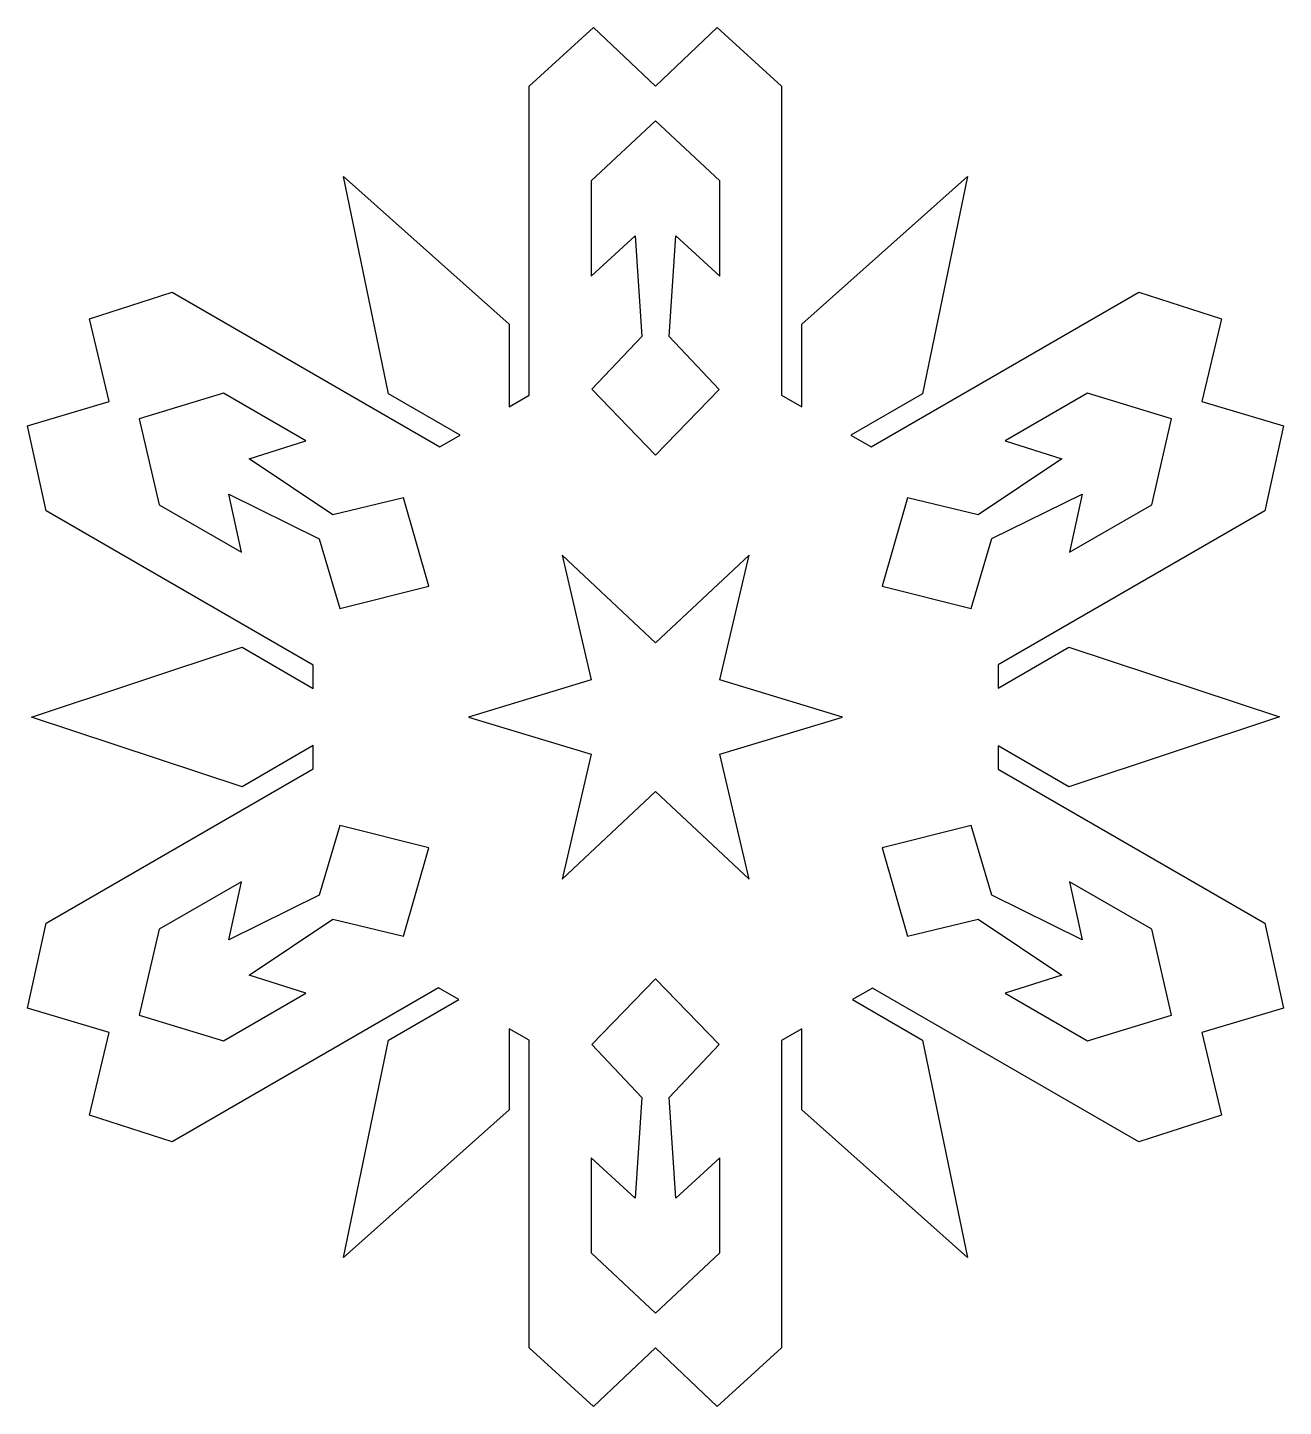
# Model space of a CAD drawing. Header units: centimetres. Extents: x -7 to 7, y -7.7 to 7.7.
import ezdxf

# ---------------------------------------------------------------- set-up
doc = ezdxf.new("R2010")
doc.units = ezdxf.units.CM
doc.header["$MEASUREMENT"] = 0
doc.layers.add('Camada 1', color=7, linetype='Continuous')

msp = doc.modelspace()

# ---------------------------------------------------------------- linework, layer by layer
at = {"layer": 'Camada 1'}
for points, knots in [([(7.01725, -3.25283), (7.01725, -3.25283), (6.80955, -2.30374), (6.80955, -2.30374), (6.80955, -2.30374), (6.80955, -2.30374), (3.82841, -0.58247), (3.82841, -0.58247), (3.82841, -0.58247), (3.82841, -0.58247), (3.82841, -0.32175), (3.82841, -0.32175), (3.82841, -0.32175), (3.82841, -0.32175), (4.61991, -0.77871), (4.61991, -0.77871), (4.61991, -0.77871), (4.61991, -0.77871), (6.97507, 0.00049), (6.97507, 0.00049), (6.97507, 0.00049), (6.97507, 0.00049), (4.61991, 0.77966), (4.61991, 0.77966), (4.61991, 0.77966), (4.61991, 0.77966), (3.82841, 0.32241), (3.82841, 0.32241), (3.82841, 0.32241), (3.82841, 0.32241), (3.82841, 0.58252), (3.82841, 0.58252), (3.82841, 0.58252), (3.82841, 0.58252), (6.80955, 2.30406), (6.80955, 2.30406), (6.80955, 2.30406), (6.80955, 2.30406), (7.01725, 3.25376), (7.01725, 3.25376), (7.01725, 3.25376), (7.01725, 3.25376), (6.10478, 3.52501), (6.10478, 3.52501), (6.10478, 3.52501), (6.10478, 3.52501), (6.32595, 4.45065), (6.32595, 4.45065), (6.32595, 4.45065), (6.32595, 4.45065), (5.3997, 4.74593), (5.3997, 4.74593), (5.3997, 4.74593), (5.3997, 4.74593), (2.40978, 3.01971), (2.40978, 3.01971), (2.40978, 3.01971), (2.40978, 3.01971), (2.18393, 3.14978), (2.18393, 3.14978), (2.18393, 3.14978), (2.18393, 3.14978), (2.98451, 3.61232), (2.98451, 3.61232), (2.98451, 3.61232), (2.98451, 3.61232), (3.48717, 6.04098), (3.48717, 6.04098), (3.48717, 6.04098), (3.48717, 6.04098), (1.63498, 4.39151), (1.63498, 4.39151), (1.63498, 4.39151), (1.63498, 4.39151), (1.63498, 3.46703), (1.63498, 3.46703), (1.63498, 3.46703), (1.63498, 3.46703), (1.40971, 3.5971), (1.40971, 3.5971), (1.40971, 3.5971), (1.40971, 3.5971), (1.4097, 7.04949), (1.4097, 7.04949), (1.4097, 7.04949), (1.4097, 7.04949), (0.69088, 7.70389), (0.69088, 7.70389), (0.69088, 7.70389), (0.69088, 7.70389), (-0.00013, 7.0495), (-0.00013, 7.0495), (-0.00013, 7.0495), (-0.00013, 7.0495), (-0.69114, 7.70389), (-0.69114, 7.70389), (-0.69114, 7.70389), (-0.69114, 7.70389), (-1.4103, 7.0495), (-1.4103, 7.0495), (-1.4103, 7.0495), (-1.4103, 7.0495), (-1.4103, 3.5947), (-1.4103, 3.5947), (-1.4103, 3.5947), (-1.4103, 3.5947), (-1.63612, 3.46434), (-1.63612, 3.46434), (-1.63612, 3.46434), (-1.63612, 3.46434), (-1.63612, 4.39118), (-1.63612, 4.39118), (-1.63612, 4.39118), (-1.63612, 4.39118), (-3.48802, 6.04067), (-3.48802, 6.04067), (-3.48802, 6.04067), (-3.48802, 6.04067), (-2.98536, 3.61169), (-2.98536, 3.61169), (-2.98536, 3.61169), (-2.98536, 3.61169), (-2.18301, 3.14827), (-2.18301, 3.14827), (-2.18301, 3.14827), (-2.18301, 3.14827), (-2.40828, 3.0182), (-2.40828, 3.0182), (-2.40828, 3.0182), (-2.40828, 3.0182), (-5.40028, 4.7459), (-5.40028, 4.7459), (-5.40028, 4.7459), (-5.40028, 4.7459), (-6.32624, 4.45062), (-6.32624, 4.45062), (-6.32624, 4.45062), (-6.32624, 4.45062), (-6.10507, 3.52498), (-6.10507, 3.52498), (-6.10507, 3.52498), (-6.10507, 3.52498), (-7.01725, 3.25341), (-7.01725, 3.25341), (-7.01725, 3.25341), (-7.01725, 3.25341), (-6.81014, 2.30374), (-6.81014, 2.30374), (-6.81014, 2.30374), (-6.81014, 2.30374), (-3.82519, 0.58043), (-3.82519, 0.58043), (-3.82519, 0.58043), (-3.82519, 0.58043), (-3.82519, 0.31971), (-3.82519, 0.31971), (-3.82519, 0.31971), (-3.82519, 0.31971), (-4.6205, 0.779), (-4.6205, 0.779), (-4.6205, 0.779), (-4.6205, 0.779), (-6.97508, -0.00015), (-6.97508, -0.00015), (-6.97508, -0.00015), (-6.97508, -0.00015), (-4.6205, -0.77935), (-4.6205, -0.77935), (-4.6205, -0.77935), (-4.6205, -0.77935), (-3.82519, -0.32003), (-3.82519, -0.32003), (-3.82519, -0.32003), (-3.82519, -0.32003), (-3.82519, -0.58014), (-3.82519, -0.58014), (-3.82519, -0.58014), (-3.82519, -0.58014), (-6.81014, -2.30374), (-6.81014, -2.30374), (-6.81014, -2.30374), (-6.81014, -2.30374), (-7.01725, -3.25312), (-7.01725, -3.25312), (-7.01725, -3.25312), (-7.01725, -3.25312), (-6.10507, -3.52466), (-6.10507, -3.52466), (-6.10507, -3.52466), (-6.10507, -3.52466), (-6.32624, -4.4503), (-6.32624, -4.4503), (-6.32624, -4.4503), (-6.32624, -4.4503), (-5.40028, -4.74558), (-5.40028, -4.74558), (-5.40028, -4.74558), (-5.40028, -4.74558), (-2.42472, -3.02727), (-2.42472, -3.02727), (-2.42472, -3.02727), (-2.42472, -3.02727), (-2.19858, -3.15792), (-2.19858, -3.15792), (-2.19858, -3.15792), (-2.19858, -3.15792), (-2.98479, -3.61197), (-2.98479, -3.61197), (-2.98479, -3.61197), (-2.98479, -3.61197), (-3.48776, -6.04034), (-3.48776, -6.04034), (-3.48776, -6.04034), (-3.48776, -6.04034), (-1.63557, -4.39114), (-1.63557, -4.39114), (-1.63557, -4.39114), (-1.63557, -4.39114), (-1.63557, -3.48306), (-1.63557, -3.48306), (-1.63557, -3.48306), (-1.63557, -3.48306), (-1.4103, -3.61284), (-1.4103, -3.61284), (-1.4103, -3.61284), (-1.4103, -3.61284), (-1.4103, -7.0492), (-1.4103, -7.0492), (-1.4103, -7.0492), (-1.4103, -7.0492), (-0.69114, -7.70389), (-0.69114, -7.70389), (-0.69114, -7.70389), (-0.69114, -7.70389), (-0.00013, -7.0492), (-0.00013, -7.0492), (-0.00013, -7.0492), (-0.00013, -7.0492), (0.69088, -7.70389), (0.69088, -7.70389), (0.69088, -7.70389), (0.69088, -7.70389), (1.40973, -7.0492), (1.40973, -7.0492), (1.40973, -7.0492), (1.40973, -7.0492), (1.40973, -3.61488), (1.40973, -3.61488), (1.40973, -3.61488), (1.40973, -3.61488), (1.63558, -3.48484), (1.63558, -3.48484), (1.63558, -3.48484), (1.63558, -3.48484), (1.63558, -4.39085), (1.63558, -4.39085), (1.63558, -4.39085), (1.63558, -4.39085), (3.48748, -6.04034), (3.48748, -6.04034), (3.48748, -6.04034), (3.48748, -6.04034), (2.98512, -3.61136), (2.98512, -3.61136), (2.98512, -3.61136), (2.98512, -3.61136), (2.20037, -3.1585), (2.20037, -3.1585), (2.20037, -3.1585), (2.20037, -3.1585), (2.42564, -3.02843), (2.42564, -3.02843), (2.42564, -3.02843), (2.42564, -3.02843), (5.39974, -4.74558), (5.39974, -4.74558), (5.39974, -4.74558), (5.39974, -4.74558), (6.32599, -4.4503), (6.32599, -4.4503), (6.32599, -4.4503), (6.32599, -4.4503), (6.10482, -3.52466), (6.10482, -3.52466), (6.10482, -3.52466), (6.10482, -3.52466), (7.01725, -3.25283), (7.01725, -3.25283)], [0, 0, 0, 0, 0.01369863, 0.01369863, 0.01369863, 0.01369863, 0.02739726, 0.02739726, 0.02739726, 0.02739726, 0.04109589, 0.04109589, 0.04109589, 0.04109589, 0.05479452, 0.05479452, 0.05479452, 0.05479452, 0.06849315, 0.06849315, 0.06849315, 0.06849315, 0.08219178, 0.08219178, 0.08219178, 0.08219178, 0.09589041, 0.09589041, 0.09589041, 0.09589041, 0.10958904, 0.10958904, 0.10958904, 0.10958904, 0.12328767, 0.12328767, 0.12328767, 0.12328767, 0.1369863, 0.1369863, 0.1369863, 0.1369863, 0.15068493, 0.15068493, 0.15068493, 0.15068493, 0.16438356, 0.16438356, 0.16438356, 0.16438356, 0.17808219, 0.17808219, 0.17808219, 0.17808219, 0.19178082, 0.19178082, 0.19178082, 0.19178082, 0.20547945, 0.20547945, 0.20547945, 0.20547945, 0.21917808, 0.21917808, 0.21917808, 0.21917808, 0.23287671, 0.23287671, 0.23287671, 0.23287671, 0.24657534, 0.24657534, 0.24657534, 0.24657534, 0.26027397, 0.26027397, 0.26027397, 0.26027397, 0.2739726, 0.2739726, 0.2739726, 0.2739726, 0.28767123, 0.28767123, 0.28767123, 0.28767123, 0.30136986, 0.30136986, 0.30136986, 0.30136986, 0.31506849, 0.31506849, 0.31506849, 0.31506849, 0.32876712, 0.32876712, 0.32876712, 0.32876712, 0.34246575, 0.34246575, 0.34246575, 0.34246575, 0.35616438, 0.35616438, 0.35616438, 0.35616438, 0.36986301, 0.36986301, 0.36986301, 0.36986301, 0.38356164, 0.38356164, 0.38356164, 0.38356164, 0.39726027, 0.39726027, 0.39726027, 0.39726027, 0.4109589, 0.4109589, 0.4109589, 0.4109589, 0.42465753, 0.42465753, 0.42465753, 0.42465753, 0.43835616, 0.43835616, 0.43835616, 0.43835616, 0.45205479, 0.45205479, 0.45205479, 0.45205479, 0.46575342, 0.46575342, 0.46575342, 0.46575342, 0.47945205, 0.47945205, 0.47945205, 0.47945205, 0.49315068, 0.49315068, 0.49315068, 0.49315068, 0.50684932, 0.50684932, 0.50684932, 0.50684932, 0.52054795, 0.52054795, 0.52054795, 0.52054795, 0.53424658, 0.53424658, 0.53424658, 0.53424658, 0.54794521, 0.54794521, 0.54794521, 0.54794521, 0.56164384, 0.56164384, 0.56164384, 0.56164384, 0.57534247, 0.57534247, 0.57534247, 0.57534247, 0.5890411, 0.5890411, 0.5890411, 0.5890411, 0.60273973, 0.60273973, 0.60273973, 0.60273973, 0.61643836, 0.61643836, 0.61643836, 0.61643836, 0.63013699, 0.63013699, 0.63013699, 0.63013699, 0.64383562, 0.64383562, 0.64383562, 0.64383562, 0.65753425, 0.65753425, 0.65753425, 0.65753425, 0.67123288, 0.67123288, 0.67123288, 0.67123288, 0.68493151, 0.68493151, 0.68493151, 0.68493151, 0.69863014, 0.69863014, 0.69863014, 0.69863014, 0.71232877, 0.71232877, 0.71232877, 0.71232877, 0.7260274, 0.7260274, 0.7260274, 0.7260274, 0.73972603, 0.73972603, 0.73972603, 0.73972603, 0.75342466, 0.75342466, 0.75342466, 0.75342466, 0.76712329, 0.76712329, 0.76712329, 0.76712329, 0.78082192, 0.78082192, 0.78082192, 0.78082192, 0.79452055, 0.79452055, 0.79452055, 0.79452055, 0.80821918, 0.80821918, 0.80821918, 0.80821918, 0.82191781, 0.82191781, 0.82191781, 0.82191781, 0.83561644, 0.83561644, 0.83561644, 0.83561644, 0.84931507, 0.84931507, 0.84931507, 0.84931507, 0.8630137, 0.8630137, 0.8630137, 0.8630137, 0.87671233, 0.87671233, 0.87671233, 0.87671233, 0.89041096, 0.89041096, 0.89041096, 0.89041096, 0.90410959, 0.90410959, 0.90410959, 0.90410959, 0.91780822, 0.91780822, 0.91780822, 0.91780822, 0.93150685, 0.93150685, 0.93150685, 0.93150685, 0.94520548, 0.94520548, 0.94520548, 0.94520548, 0.95890411, 0.95890411, 0.95890411, 0.95890411, 0.97260274, 0.97260274, 0.97260274, 0.97260274, 1, 1, 1, 1]), ([(-0.71255, 3.66148), (-0.71255, 3.66148), (-0.15394, 4.25145), (-0.15394, 4.25145), (-0.15394, 4.25145), (-0.15394, 4.25145), (-0.22718, 5.37572), (-0.22718, 5.37572), (-0.22718, 5.37572), (-0.22718, 5.37572), (-0.71872, 4.92696), (-0.71872, 4.92696), (-0.71872, 4.92696), (-0.71872, 4.92696), (-0.71871, 5.98968), (-0.71871, 5.98968), (-0.71871, 5.98968), (-0.71871, 5.98968), (-0.00015, 6.66106), (-0.00015, 6.66106), (-0.00015, 6.66106), (-0.00015, 6.66106), (0.71841, 5.98968), (0.71841, 5.98968), (0.71841, 5.98968), (0.71841, 5.98968), (0.71841, 4.92693), (0.71841, 4.92693), (0.71841, 4.92693), (0.71841, 4.92693), (0.22687, 5.37569), (0.22687, 5.37569), (0.22687, 5.37569), (0.22687, 5.37569), (0.15337, 4.25142), (0.15337, 4.25142), (0.15337, 4.25142), (0.15337, 4.25142), (0.71228, 3.66145), (0.71228, 3.66145), (0.71228, 3.66145), (0.71228, 3.66145), (-0.00014, 2.92591), (-0.00014, 2.92591), (-0.00014, 2.92591), (-0.00014, 2.92591), (-0.71255, 3.66148), (-0.71255, 3.66148)], [0, 0, 0, 0, 0.07692308, 0.07692308, 0.07692308, 0.07692308, 0.15384615, 0.15384615, 0.15384615, 0.15384615, 0.23076923, 0.23076923, 0.23076923, 0.23076923, 0.30769231, 0.30769231, 0.30769231, 0.30769231, 0.38461538, 0.38461538, 0.38461538, 0.38461538, 0.46153846, 0.46153846, 0.46153846, 0.46153846, 0.53846154, 0.53846154, 0.53846154, 0.53846154, 0.61538462, 0.61538462, 0.61538462, 0.61538462, 0.69230769, 0.69230769, 0.69230769, 0.69230769, 0.76923077, 0.76923077, 0.76923077, 0.76923077, 0.84615385, 0.84615385, 0.84615385, 0.84615385, 1, 1, 1, 1]), ([(-3.52758, 1.21376), (-3.52758, 1.21376), (-3.75869, 1.99264), (-3.75869, 1.99264), (-3.75869, 1.99264), (-3.75869, 1.99264), (-4.769, 2.4909), (-4.769, 2.4909), (-4.769, 2.4909), (-4.769, 2.4909), (-4.62634, 1.84119), (-4.62634, 1.84119), (-4.62634, 1.84119), (-4.62634, 1.84119), (-5.54672, 2.37255), (-5.54672, 2.37255), (-5.54672, 2.37255), (-5.54672, 2.37255), (-5.76847, 3.33042), (-5.76847, 3.33042), (-5.76847, 3.33042), (-5.76847, 3.33042), (-4.82788, 3.61749), (-4.82788, 3.61749), (-4.82788, 3.61749), (-4.82788, 3.61749), (-3.90779, 3.08613), (-3.90779, 3.08613), (-3.90779, 3.08613), (-3.90779, 3.08613), (-4.542, 2.8846), (-4.542, 2.8846), (-4.542, 2.8846), (-4.542, 2.8846), (-3.60522, 2.25862), (-3.60522, 2.25862), (-3.60522, 2.25862), (-3.60522, 2.25862), (-2.81488, 2.44785), (-2.81488, 2.44785), (-2.81488, 2.44785), (-2.81488, 2.44785), (-2.53426, 1.46302), (-2.53426, 1.46302), (-2.53426, 1.46302), (-2.53426, 1.46302), (-3.52758, 1.21376), (-3.52758, 1.21376)], [0, 0, 0, 0, 0.07692308, 0.07692308, 0.07692308, 0.07692308, 0.15384615, 0.15384615, 0.15384615, 0.15384615, 0.23076923, 0.23076923, 0.23076923, 0.23076923, 0.30769231, 0.30769231, 0.30769231, 0.30769231, 0.38461538, 0.38461538, 0.38461538, 0.38461538, 0.46153846, 0.46153846, 0.46153846, 0.46153846, 0.53846154, 0.53846154, 0.53846154, 0.53846154, 0.61538462, 0.61538462, 0.61538462, 0.61538462, 0.69230769, 0.69230769, 0.69230769, 0.69230769, 0.76923077, 0.76923077, 0.76923077, 0.76923077, 0.84615385, 0.84615385, 0.84615385, 0.84615385, 1, 1, 1, 1]), ([(2.81432, 2.44786), (2.81432, 2.44786), (3.60466, 2.25892), (3.60466, 2.25892), (3.60466, 2.25892), (3.60466, 2.25892), (4.54142, 2.88461), (4.54142, 2.88461), (4.54142, 2.88461), (4.54142, 2.88461), (3.90753, 3.08614), (3.90753, 3.08614), (3.90753, 3.08614), (3.90753, 3.08614), (4.82791, 3.6175), (4.82791, 3.6175), (4.82791, 3.6175), (4.82791, 3.6175), (5.76821, 3.33072), (5.76821, 3.33072), (5.76821, 3.33072), (5.76821, 3.33072), (5.54675, 2.37256), (5.54675, 2.37256), (5.54675, 2.37256), (5.54675, 2.37256), (4.62576, 1.8412), (4.62576, 1.8412), (4.62576, 1.8412), (4.62576, 1.8412), (4.76813, 2.49091), (4.76813, 2.49091), (4.76813, 2.49091), (4.76813, 2.49091), (3.75811, 1.99294), (3.75811, 1.99294), (3.75811, 1.99294), (3.75811, 1.99294), (3.52729, 1.21377), (3.52729, 1.21377), (3.52729, 1.21377), (3.52729, 1.21377), (2.53365, 1.46303), (2.53365, 1.46303), (2.53365, 1.46303), (2.53365, 1.46303), (2.81432, 2.44786), (2.81432, 2.44786)], [0, 0, 0, 0, 0.07692308, 0.07692308, 0.07692308, 0.07692308, 0.15384615, 0.15384615, 0.15384615, 0.15384615, 0.23076923, 0.23076923, 0.23076923, 0.23076923, 0.30769231, 0.30769231, 0.30769231, 0.30769231, 0.38461538, 0.38461538, 0.38461538, 0.38461538, 0.46153846, 0.46153846, 0.46153846, 0.46153846, 0.53846154, 0.53846154, 0.53846154, 0.53846154, 0.61538462, 0.61538462, 0.61538462, 0.61538462, 0.69230769, 0.69230769, 0.69230769, 0.69230769, 0.76923077, 0.76923077, 0.76923077, 0.76923077, 0.84615385, 0.84615385, 0.84615385, 0.84615385, 1, 1, 1, 1]), ([(-2.08873, -0.00102), (-2.08873, -0.00102), (-0.71872, 0.41406), (-0.71872, 0.41406), (-0.71872, 0.41406), (-0.71872, 0.41406), (-1.04448, 1.80839), (-1.04448, 1.80839), (-1.04448, 1.80839), (-1.04448, 1.80839), (0.0007, 0.82941), (0.0007, 0.82941), (0.0007, 0.82941), (0.0007, 0.82941), (1.04528, 1.80839), (1.04528, 1.80839), (1.04528, 1.80839), (1.04528, 1.80839), (0.71952, 0.41406), (0.71952, 0.41406), (0.71952, 0.41406), (0.71952, 0.41406), (2.08985, -0.00102), (2.08985, -0.00102), (2.08985, -0.00102), (2.08985, -0.00102), (0.71952, -0.4161), (0.71952, -0.4161), (0.71952, -0.4161), (0.71952, -0.4161), (1.04528, -1.81043), (1.04528, -1.81043), (1.04528, -1.81043), (1.04528, -1.81043), (0.0007, -0.83147), (0.0007, -0.83147), (0.0007, -0.83147), (0.0007, -0.83147), (-1.04388, -1.81043), (-1.04388, -1.81043), (-1.04388, -1.81043), (-1.04388, -1.81043), (-0.71873, -0.4161), (-0.71873, -0.4161), (-0.71873, -0.4161), (-0.71873, -0.4161), (-2.08873, -0.00102), (-2.08873, -0.00102)], [0, 0, 0, 0, 0.07692308, 0.07692308, 0.07692308, 0.07692308, 0.15384615, 0.15384615, 0.15384615, 0.15384615, 0.23076923, 0.23076923, 0.23076923, 0.23076923, 0.30769231, 0.30769231, 0.30769231, 0.30769231, 0.38461538, 0.38461538, 0.38461538, 0.38461538, 0.46153846, 0.46153846, 0.46153846, 0.46153846, 0.53846154, 0.53846154, 0.53846154, 0.53846154, 0.61538462, 0.61538462, 0.61538462, 0.61538462, 0.69230769, 0.69230769, 0.69230769, 0.69230769, 0.76923077, 0.76923077, 0.76923077, 0.76923077, 0.84615385, 0.84615385, 0.84615385, 0.84615385, 1, 1, 1, 1]), ([(-2.81488, -2.44786), (-2.81488, -2.44786), (-3.60522, -2.25866), (-3.60522, -2.25866), (-3.60522, -2.25866), (-3.60522, -2.25866), (-4.542, -2.88435), (-4.542, -2.88435), (-4.542, -2.88435), (-4.542, -2.88435), (-3.90779, -3.08586), (-3.90779, -3.08586), (-3.90779, -3.08586), (-3.90779, -3.08586), (-4.82788, -3.61725), (-4.82788, -3.61725), (-4.82788, -3.61725), (-4.82788, -3.61725), (-5.76847, -3.33018), (-5.76847, -3.33018), (-5.76847, -3.33018), (-5.76847, -3.33018), (-5.54672, -2.37228), (-5.54672, -2.37228), (-5.54672, -2.37228), (-5.54672, -2.37228), (-4.62634, -1.84092), (-4.62634, -1.84092), (-4.62634, -1.84092), (-4.62634, -1.84092), (-4.769, -2.49066), (-4.769, -2.49066), (-4.769, -2.49066), (-4.769, -2.49066), (-3.75869, -1.99269), (-3.75869, -1.99269), (-3.75869, -1.99269), (-3.75869, -1.99269), (-3.52758, -1.21349), (-3.52758, -1.21349), (-3.52758, -1.21349), (-3.52758, -1.21349), (-2.53428, -1.46278), (-2.53428, -1.46278), (-2.53428, -1.46278), (-2.53428, -1.46278), (-2.81488, -2.44786), (-2.81488, -2.44786)], [0, 0, 0, 0, 0.07692308, 0.07692308, 0.07692308, 0.07692308, 0.15384615, 0.15384615, 0.15384615, 0.15384615, 0.23076923, 0.23076923, 0.23076923, 0.23076923, 0.30769231, 0.30769231, 0.30769231, 0.30769231, 0.38461538, 0.38461538, 0.38461538, 0.38461538, 0.46153846, 0.46153846, 0.46153846, 0.46153846, 0.53846154, 0.53846154, 0.53846154, 0.53846154, 0.61538462, 0.61538462, 0.61538462, 0.61538462, 0.69230769, 0.69230769, 0.69230769, 0.69230769, 0.76923077, 0.76923077, 0.76923077, 0.76923077, 0.84615385, 0.84615385, 0.84615385, 0.84615385, 1, 1, 1, 1]), ([(3.52732, -1.21345), (3.52732, -1.21345), (3.75814, -1.99265), (3.75814, -1.99265), (3.75814, -1.99265), (3.75814, -1.99265), (4.76848, -2.49062), (4.76848, -2.49062), (4.76848, -2.49062), (4.76848, -2.49062), (4.62579, -1.84088), (4.62579, -1.84088), (4.62579, -1.84088), (4.62579, -1.84088), (5.54678, -2.37224), (5.54678, -2.37224), (5.54678, -2.37224), (5.54678, -2.37224), (5.76824, -3.33014), (5.76824, -3.33014), (5.76824, -3.33014), (5.76824, -3.33014), (4.82794, -3.61721), (4.82794, -3.61721), (4.82794, -3.61721), (4.82794, -3.61721), (3.90756, -3.08582), (3.90756, -3.08582), (3.90756, -3.08582), (3.90756, -3.08582), (4.54145, -2.88431), (4.54145, -2.88431), (4.54145, -2.88431), (4.54145, -2.88431), (3.60469, -2.25862), (3.60469, -2.25862), (3.60469, -2.25862), (3.60469, -2.25862), (2.81435, -2.44782), (2.81435, -2.44782), (2.81435, -2.44782), (2.81435, -2.44782), (2.53373, -1.46272), (2.53373, -1.46272), (2.53373, -1.46272), (2.53373, -1.46272), (3.52732, -1.21345), (3.52732, -1.21345)], [0, 0, 0, 0, 0.07692308, 0.07692308, 0.07692308, 0.07692308, 0.15384615, 0.15384615, 0.15384615, 0.15384615, 0.23076923, 0.23076923, 0.23076923, 0.23076923, 0.30769231, 0.30769231, 0.30769231, 0.30769231, 0.38461538, 0.38461538, 0.38461538, 0.38461538, 0.46153846, 0.46153846, 0.46153846, 0.46153846, 0.53846154, 0.53846154, 0.53846154, 0.53846154, 0.61538462, 0.61538462, 0.61538462, 0.61538462, 0.69230769, 0.69230769, 0.69230769, 0.69230769, 0.76923077, 0.76923077, 0.76923077, 0.76923077, 0.84615385, 0.84615385, 0.84615385, 0.84615385, 1, 1, 1, 1]), ([(0.71228, -3.66116), (0.71228, -3.66116), (0.15337, -4.25113), (0.15337, -4.25113), (0.15337, -4.25113), (0.15337, -4.25113), (0.22687, -5.37508), (0.22687, -5.37508), (0.22687, -5.37508), (0.22687, -5.37508), (0.71841, -4.92661), (0.71841, -4.92661), (0.71841, -4.92661), (0.71841, -4.92661), (0.71841, -5.98936), (0.71841, -5.98936), (0.71841, -5.98936), (0.71841, -5.98936), (-0.00015, -6.66077), (-0.00015, -6.66077), (-0.00015, -6.66077), (-0.00015, -6.66077), (-0.71871, -5.98936), (-0.71871, -5.98936), (-0.71871, -5.98936), (-0.71871, -5.98936), (-0.71871, -4.92661), (-0.71871, -4.92661), (-0.71871, -4.92661), (-0.71871, -4.92661), (-0.22717, -5.37508), (-0.22717, -5.37508), (-0.22717, -5.37508), (-0.22717, -5.37508), (-0.15393, -4.25113), (-0.15393, -4.25113), (-0.15393, -4.25113), (-0.15393, -4.25113), (-0.71254, -3.66116), (-0.71254, -3.66116), (-0.71254, -3.66116), (-0.71254, -3.66116), (-0.00012, -2.92562), (-0.00012, -2.92562), (-0.00012, -2.92562), (-0.00012, -2.92562), (0.71228, -3.66116), (0.71228, -3.66116)], [0, 0, 0, 0, 0.07692308, 0.07692308, 0.07692308, 0.07692308, 0.15384615, 0.15384615, 0.15384615, 0.15384615, 0.23076923, 0.23076923, 0.23076923, 0.23076923, 0.30769231, 0.30769231, 0.30769231, 0.30769231, 0.38461538, 0.38461538, 0.38461538, 0.38461538, 0.46153846, 0.46153846, 0.46153846, 0.46153846, 0.53846154, 0.53846154, 0.53846154, 0.53846154, 0.61538462, 0.61538462, 0.61538462, 0.61538462, 0.69230769, 0.69230769, 0.69230769, 0.69230769, 0.76923077, 0.76923077, 0.76923077, 0.76923077, 0.84615385, 0.84615385, 0.84615385, 0.84615385, 1, 1, 1, 1])]:
    msp.add_open_spline(points, degree=3, knots=knots, dxfattribs=at)

doc.saveas('drawing.dxf')
